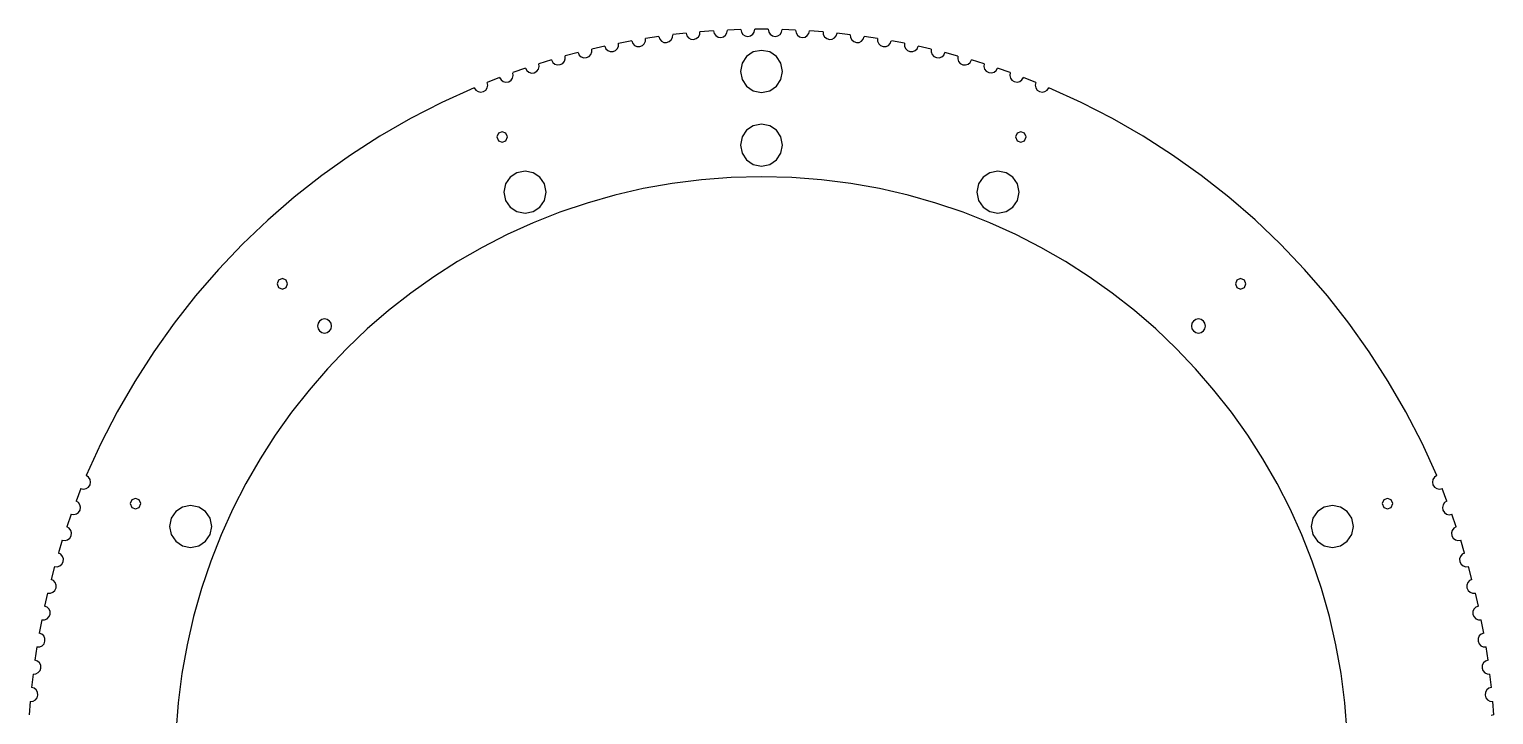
# Model space of a CAD drawing. Extents: x -411 to 127, y 1495 to 1925.
# Drawn here: x -410.3 to -201.7, y 1822.6 to 1920.3 of the extents above; entities that cross this region are included whole.
import ezdxf

# ---------------------------------------------------------------- set-up
doc = ezdxf.new("R2010")
doc.units = 0

msp = doc.modelspace()

# ---------------------------------------------------------------- linework, layer by layer
at = {"layer": 'Layer 1'}
for p, q in [((-322.54172, 1918.579041), (-322.52826, 1918.97501)), ((-320.641, 1919.26), (-322.52794, 1918.97558)), ((-320.641, 1919.26), (-320.511294, 1918.885822)), ((-320.511294, 1918.885822), (-320.257243, 1918.60003)), ((-319.144873, 1918.53138), (-318.858026, 1918.784242)), ((-318.858026, 1918.784242), (-318.686599, 1919.126043)), ((-318.686599, 1919.126043), (-318.65814, 1919.52104)), ((-316.762, 1919.74), (-318.65826, 1919.52634)), ((-316.762, 1919.74), (-316.646103, 1919.361563)), ((-316.646103, 1919.361563), (-316.402884, 1919.066785)), ((-316.402884, 1919.066785), (-316.067097, 1918.884319)), ((-316.067097, 1918.884319), (-315.6735, 1918.84282)), ((-315.6735, 1918.84282), (-315.294476, 1918.956783)), ((-315.294476, 1918.956783), (-314.998457, 1919.198498)), ((-314.998457, 1919.198498), (-314.814276, 1919.533351)), ((-314.814276, 1919.533351), (-314.77076, 1919.92673)), ((-312.868, 1920.07), (-314.77092, 1919.9274)), ((-312.868, 1920.07), (-312.766318, 1919.687553)), ((-312.766318, 1919.687553), (-312.534275, 1919.383945)), ((-312.534275, 1919.383945), (-312.205549, 1919.189094)), ((-312.205549, 1919.189094), (-311.81382, 1919.13292)), ((-311.81382, 1919.13292), (-311.430835, 1919.23258)), ((-311.430835, 1919.23258), (-311.126, 1919.463014)), ((-311.126, 1919.463014), (-310.929413, 1919.790706)), ((-310.929413, 1919.790706), (-310.87117, 1920.18214)), ((-308.964, 1920.25), (-310.87093, 1920.1787)), ((-308.964, 1920.25), (-308.876565, 1919.864112)), ((-308.876565, 1919.864112), (-308.656024, 1919.55213)), ((-308.656024, 1919.55213), (-308.334868, 1919.345193)), ((-308.334868, 1919.345193), (-307.94559, 1919.27444)), ((-307.94559, 1919.27444), (-307.559224, 1919.359707)), ((-307.559224, 1919.359707), (-307.24602, 1919.578506)), ((-307.24602, 1919.578506), (-307.037299, 1919.898513)), ((-307.037299, 1919.898513), (-306.96438, 1920.2874)), ((-305.057, 1920.29), (-306.96527, 1920.29)), ((-305.057, 1920.29), (-304.983987, 1919.90111)), ((-304.983987, 1919.90111), (-304.775283, 1919.581099)), ((-304.775283, 1919.581099), (-304.462137, 1919.362298)), ((-304.462137, 1919.362298), (-304.0758, 1919.27704)), ((-304.0758, 1919.27704), (-303.686511, 1919.347789)), ((-303.686511, 1919.347789), (-303.365344, 1919.554726)), ((-303.365344, 1919.554726), (-303.144802, 1919.86671)), ((-303.144802, 1919.86671), (-303.05739, 1920.2526)), ((-301.15, 1920.18), (-303.05693, 1920.2513)), ((-301.15, 1920.18), (-301.091777, 1919.788573)), ((-301.091777, 1919.788573), (-300.895186, 1919.460892)), ((-300.895186, 1919.460892), (-300.590342, 1919.230461)), ((-300.590342, 1919.230461), (-300.20736, 1919.13078)), ((-300.20736, 1919.13078), (-299.815638, 1919.186933)), ((-299.815638, 1919.186933), (-299.486924, 1919.381786)), ((-299.486924, 1919.381786), (-299.254883, 1919.685406)), ((-299.254883, 1919.685406), (-299.15318, 1920.06786)), ((-297.25, 1919.93), (-299.15293, 1920.0726)), ((-297.25, 1919.93), (-297.206498, 1919.536618)), ((-297.206498, 1919.536618), (-297.022318, 1919.20176)), ((-297.022318, 1919.20176), (-296.726293, 1918.960045)), ((-296.726293, 1918.960045), (-296.34726, 1918.84609)), ((-296.34726, 1918.84609), (-295.953665, 1918.887581)), ((-295.953665, 1918.887581), (-295.617876, 1919.070048)), ((-295.617876, 1919.070048), (-295.374654, 1919.36483)), ((-295.374654, 1919.36483), (-295.25876, 1919.74327)), ((-293.363, 1919.52), (-295.25925, 1919.73366)), ((-293.363, 1919.52), (-293.334534, 1919.125001)), ((-293.334534, 1919.125001), (-293.163102, 1918.783195)), ((-293.163102, 1918.783195), (-292.876257, 1918.530332)), ((-291.76391, 1918.598979), (-291.509854, 1918.884778)), ((-291.509854, 1918.884778), (-291.38012, 1919.25896)), ((-289.493, 1918.98), (-291.37993, 1919.26442)), ((-289.493, 1918.98), (-289.479554, 1918.584034)), ((-332.135, 1916.98), (-333.97823, 1916.48611)), ((-332.135, 1916.98), (-331.96419, 1916.62271)), ((-331.96419, 1916.62271), (-331.679735, 1916.367166)), ((-330.566704, 1916.423487), (-330.309973, 1916.706872)), ((-330.309973, 1916.706872), (-330.177887, 1917.06572)), ((-330.177887, 1917.06572), (-330.19382, 1917.46142)), ((-328.333, 1917.88), (-330.19341, 1917.45537)), ((-328.333, 1917.88), (-328.175436, 1917.516969)), ((-328.175436, 1917.516969), (-327.900739, 1917.251319)), ((-327.900739, 1917.251319), (-327.546652, 1917.107624)), ((-327.546652, 1917.107624), (-327.15092, 1917.11046)), ((-327.15092, 1917.11046), (-326.787062, 1917.26611)), ((-326.787062, 1917.26611), (-326.519976, 1917.539411)), ((-326.519976, 1917.539411), (-326.37443, 1917.892747)), ((-326.37443, 1917.892747), (-326.37519, 1918.2885)), ((-324.5, 1918.64), (-326.37498, 1918.28524)), ((-324.5, 1918.64), (-324.356515, 1918.270695)), ((-324.356515, 1918.270695), (-324.091958, 1917.994385)), ((-324.091958, 1917.994385), (-323.743224, 1917.837152)), ((-323.743224, 1917.837152), (-323.34721, 1917.82508)), ((-323.34721, 1917.82508), (-322.977412, 1917.967272)), ((-322.977412, 1917.967272), (-322.700176, 1918.23086)), ((-322.700176, 1918.23086), (-322.54172, 1918.579041)), ((-320.257243, 1918.60003), (-319.914717, 1918.430023)), ((-319.914717, 1918.430023), (-319.51959, 1918.4032)), ((-319.51959, 1918.4032), (-319.144873, 1918.53138)), ((-307.178746, 1917.054236), (-308.132327, 1916.411314)), ((-306.01101, 1917.28999), (-307.178746, 1917.054236)), ((-304.843272, 1917.054236), (-306.01101, 1917.28999)), ((-303.889686, 1916.411314), (-304.843272, 1917.054236)), ((-292.876257, 1918.530332), (-292.50155, 1918.40216)), ((-292.50155, 1918.40216), (-292.106428, 1918.42897)), ((-292.106428, 1918.42897), (-291.76391, 1918.598979)), ((-289.479554, 1918.584034), (-289.3211, 1918.235851)), ((-289.3211, 1918.235851), (-289.043861, 1917.972263)), ((-289.043861, 1917.972263), (-288.67406, 1917.83008)), ((-288.67406, 1917.83008), (-288.278043, 1917.842138)), ((-288.278043, 1917.842138), (-287.929305, 1917.999369)), ((-287.929305, 1917.999369), (-287.664747, 1918.275683)), ((-287.664747, 1918.275683), (-287.52127, 1918.64499)), ((-285.646, 1918.29), (-287.52098, 1918.64476)), ((-285.646, 1918.29), (-285.646756, 1917.894248)), ((-285.646756, 1917.894248), (-285.50121, 1917.540915)), ((-285.50121, 1917.540915), (-285.234126, 1917.267614)), ((-285.234126, 1917.267614), (-284.87027, 1917.11196)), ((-284.87027, 1917.11196), (-284.474527, 1917.109124)), ((-284.474527, 1917.109124), (-284.120436, 1917.252819)), ((-284.120436, 1917.252819), (-283.845742, 1917.518469)), ((-283.845742, 1917.518469), (-283.68819, 1917.8815)), ((-281.828, 1917.46), (-283.68842, 1917.88463)), ((-281.828, 1917.46), (-281.843929, 1917.0643)), ((-281.843929, 1917.0643), (-281.711845, 1916.705453)), ((-281.711845, 1916.705453), (-281.455119, 1916.422067)), ((-280.342091, 1916.365746), (-280.057638, 1916.62129)), ((-280.057638, 1916.62129), (-279.88683, 1916.97858)), ((-278.044, 1916.48), (-279.88724, 1916.97389)), ((-339.623, 1914.74), (-341.42418, 1914.10974)), ((-339.623, 1914.74), (-339.425931, 1914.396551)), ((-338.017605, 1914.302395), (-337.782775, 1914.60412)), ((-337.782775, 1914.60412), (-337.677845, 1914.971778)), ((-335.9, 1915.93), (-337.72347, 1915.36753)), ((-337.677845, 1914.971778), (-337.72324, 1915.36514)), ((-335.9, 1915.93), (-335.715868, 1915.57953)), ((-335.715868, 1915.57953), (-335.422066, 1915.334959)), ((-335.422066, 1915.334959), (-335.058119, 1915.218006)), ((-335.058119, 1915.218006), (-334.66355, 1915.25039)), ((-334.66355, 1915.25039), (-334.312222, 1915.432892)), ((-334.312222, 1915.432892), (-334.066281, 1915.72555)), ((-334.066281, 1915.72555), (-333.947632, 1916.088948)), ((-333.947632, 1916.088948), (-333.97818, 1916.48367)), ((-331.679735, 1916.367166), (-331.32034, 1916.236582)), ((-331.32034, 1916.236582), (-330.92471, 1916.25417)), ((-330.92471, 1916.25417), (-330.566704, 1916.423487)), ((-308.775248, 1915.457732), (-309.011, 1914.29)), ((-308.132327, 1916.411314), (-308.775248, 1915.457732)), ((-303.24676, 1915.457732), (-303.889686, 1916.411314)), ((-303.011, 1914.29), (-303.24676, 1915.457732)), ((-281.455119, 1916.422067), (-281.09712, 1916.25275)), ((-281.09712, 1916.25275), (-280.701486, 1916.235162)), ((-280.701486, 1916.235162), (-280.342091, 1916.365746)), ((-278.044, 1916.48), (-278.074545, 1916.085278)), ((-278.074545, 1916.085278), (-277.9559, 1915.72188)), ((-277.9559, 1915.72188), (-277.709965, 1915.429222)), ((-277.709965, 1915.429222), (-277.35864, 1915.24672)), ((-277.35864, 1915.24672), (-276.964063, 1915.214336)), ((-276.964063, 1915.214336), (-276.600116, 1915.331289)), ((-276.600116, 1915.331289), (-276.306319, 1915.57586)), ((-276.306319, 1915.57586), (-276.12219, 1915.92633)), ((-274.298, 1915.37), (-276.12147, 1915.93247)), ((-274.298, 1915.37), (-274.343386, 1914.976642)), ((-274.343386, 1914.976642), (-274.238455, 1914.608985)), ((-274.238455, 1914.608985), (-274.003624, 1914.30726)), ((-272.595288, 1914.401421), (-272.39822, 1914.74487)), ((-270.597, 1914.11), (-272.39816, 1914.74026)), ((-343.299, 1913.41), (-345.07535, 1912.71284)), ((-345.000723, 1912.326544), (-345.07526, 1912.71536)), ((-343.299, 1913.41), (-343.089141, 1913.074391)), ((-343.089141, 1913.074391), (-342.777905, 1912.852555)), ((-342.777905, 1912.852555), (-342.406301, 1912.763184)), ((-342.406301, 1912.763184), (-342.01534, 1912.82497)), ((-342.01534, 1912.82497), (-341.678688, 1913.033161)), ((-341.678688, 1913.033161), (-341.45531, 1913.343295)), ((-341.45531, 1913.343295), (-341.364097, 1913.714457)), ((-341.364097, 1913.714457), (-341.42394, 1914.10573)), ((-339.425931, 1914.396551), (-339.123184, 1914.163045)), ((-339.123184, 1914.163045), (-338.755072, 1914.059724)), ((-338.755072, 1914.059724), (-338.36191, 1914.10683)), ((-338.36191, 1914.10683), (-338.017605, 1914.302395)), ((-309.011, 1914.29), (-308.775248, 1913.122266)), ((-308.775248, 1913.122266), (-308.132328, 1912.168681)), ((-303.889686, 1912.168681), (-303.24676, 1913.122266)), ((-303.24676, 1913.122266), (-303.011, 1914.29)), ((-303.011, 1914.29), (-303.011, 1914.29)), ((-274.003624, 1914.30726), (-273.65931, 1914.1117)), ((-273.65931, 1914.1117), (-273.266155, 1914.064594)), ((-273.266155, 1914.064594), (-272.89804, 1914.167915)), ((-272.89804, 1914.167915), (-272.595288, 1914.401421)), ((-270.597, 1914.11), (-270.656849, 1913.718728)), ((-270.656849, 1913.718728), (-270.565639, 1913.347569)), ((-270.565639, 1913.347569), (-270.342262, 1913.037435)), ((-270.342262, 1913.037435), (-270.00561, 1912.82924)), ((-270.00561, 1912.82924), (-269.614644, 1912.767453)), ((-269.614644, 1912.767453), (-269.24304, 1912.856821)), ((-269.24304, 1912.856821), (-268.931803, 1913.078657)), ((-268.931803, 1913.078657), (-268.72194, 1913.41427)), ((-266.946, 1912.72), (-268.72234, 1913.41716)), ((-266.946, 1912.72), (-267.020542, 1912.331184)), ((-346.923, 1911.95), (-351.52493, 1909.859281)), ((-346.923, 1911.95), (-346.700778, 1911.622352)), ((-346.700778, 1911.622352), (-346.381443, 1911.412215)), ((-346.381443, 1911.412215), (-346.006693, 1911.336748)), ((-346.006693, 1911.336748), (-345.61823, 1911.41311)), ((-345.61823, 1911.41311), (-345.289556, 1911.6338)), ((-345.289556, 1911.6338), (-345.077937, 1911.952151)), ((-345.077937, 1911.952151), (-345.000723, 1912.326544)), ((-308.132328, 1912.168681), (-307.178746, 1911.525755)), ((-307.178746, 1911.525755), (-306.01101, 1911.29)), ((-306.01101, 1911.29), (-304.843272, 1911.525755)), ((-304.843272, 1911.525755), (-303.889686, 1912.168681)), ((-267.020542, 1912.331184), (-266.943329, 1911.956791)), ((-266.943329, 1911.956791), (-266.731706, 1911.63844)), ((-266.731706, 1911.63844), (-266.40302, 1911.41775)), ((-266.40302, 1911.41775), (-266.014554, 1911.341387)), ((-266.014554, 1911.341387), (-265.639808, 1911.416851)), ((-265.639808, 1911.416851), (-265.320475, 1911.626987)), ((-265.320475, 1911.626987), (-265.09825, 1911.95464)), ((-260.49587, 1909.865181), (-265.0978, 1911.9559)), ((-351.52493, 1909.859281), (-356.002061, 1907.558533)), ((-256.018739, 1907.564433), (-260.49587, 1909.865181)), ((-356.002061, 1907.558533), (-360.348306, 1905.053843)), ((-307.178746, 1906.554245), (-308.132327, 1905.911319)), ((-306.01101, 1906.79), (-307.178746, 1906.554245)), ((-304.843272, 1906.554245), (-306.01101, 1906.79)), ((-303.889686, 1905.911319), (-304.843272, 1906.554245)), ((-251.672495, 1905.059743), (-256.018739, 1907.564433)), ((-360.348306, 1905.053843), (-364.557577, 1902.351298)), ((-343.470332, 1905.480329), (-343.69, 1904.95)), ((-343.69, 1904.95), (-343.470332, 1904.419671)), ((-342.94, 1905.7), (-343.470332, 1905.480329)), ((-343.470332, 1904.419671), (-342.94, 1904.2)), ((-342.409671, 1905.480329), (-342.94, 1905.7)), ((-342.94, 1904.2), (-342.409671, 1904.419671)), ((-342.19, 1904.95), (-342.409671, 1905.480329)), ((-342.409671, 1904.419671), (-342.19, 1904.95)), ((-342.19, 1904.95), (-342.19, 1904.95)), ((-308.775248, 1904.957734), (-309.011, 1903.79)), ((-308.132327, 1905.911319), (-308.775248, 1904.957734)), ((-303.24676, 1904.957734), (-303.889686, 1905.911319)), ((-303.011, 1903.79), (-303.24676, 1904.957734)), ((-269.611324, 1905.478474), (-269.832, 1904.95)), ((-269.832, 1904.95), (-269.611162, 1904.421526)), ((-269.082, 1905.69713), (-269.611324, 1905.478474)), ((-269.611162, 1904.421526), (-269.082, 1904.20287)), ((-268.552841, 1905.478474), (-269.082, 1905.69713)), ((-269.082, 1904.20287), (-268.552676, 1904.421526)), ((-268.332, 1904.95), (-268.552841, 1905.478474)), ((-268.552676, 1904.421526), (-268.332, 1904.95)), ((-268.332, 1904.95), (-268.332, 1904.95)), ((-247.463225, 1902.357198), (-251.672495, 1905.059743)), ((-364.557577, 1902.351298), (-368.623785, 1899.456988)), ((-309.011, 1903.79), (-308.775248, 1902.622262)), ((-308.775248, 1902.622262), (-308.132328, 1901.668677)), ((-303.889686, 1901.668677), (-303.24676, 1902.622262)), ((-303.24676, 1902.622262), (-303.011, 1903.79)), ((-303.011, 1903.79), (-303.011, 1903.79)), ((-243.397018, 1899.462888), (-247.463225, 1902.357198)), ((-339.687, 1900.09), (-340.854738, 1899.854245)), ((-338.519265, 1899.854245), (-339.687, 1900.09)), ((-308.132328, 1901.668677), (-307.178746, 1901.025754)), ((-307.178746, 1901.025754), (-306.01101, 1900.79)), ((-306.01101, 1900.79), (-304.843272, 1901.025754)), ((-304.843272, 1901.025754), (-303.889686, 1901.668677)), ((-272.335, 1900.09), (-273.502738, 1899.854245)), ((-271.167265, 1899.854245), (-272.335, 1900.09)), ((-368.623785, 1899.456988), (-372.540844, 1896.376999)), ((-342.451246, 1898.257734), (-342.687, 1897.09)), ((-341.808323, 1899.211319), (-342.451246, 1898.257734)), ((-340.854738, 1899.854245), (-341.808323, 1899.211319)), ((-337.565685, 1899.211319), (-338.519265, 1899.854245)), ((-336.922762, 1898.257734), (-337.565685, 1899.211319)), ((-336.687, 1897.09), (-336.922762, 1898.257734)), ((-318.727232, 1898.327893), (-322.839169, 1897.593578)), ((-314.548394, 1898.858899), (-318.727232, 1898.327893)), ((-310.307901, 1899.18135), (-314.548394, 1898.858899)), ((-306.011, 1899.29), (-310.307901, 1899.18135)), ((-301.714099, 1899.18135), (-306.011, 1899.29)), ((-297.473606, 1898.858899), (-301.714099, 1899.18135)), ((-293.294768, 1898.327893), (-297.473606, 1898.858899)), ((-289.182831, 1897.593578), (-293.294768, 1898.327893)), ((-275.099246, 1898.257734), (-275.335, 1897.09)), ((-274.456322, 1899.211319), (-275.099246, 1898.257734)), ((-273.502738, 1899.854245), (-274.456322, 1899.211319)), ((-270.213685, 1899.211319), (-271.167265, 1899.854245)), ((-269.570763, 1898.257734), (-270.213685, 1899.211319)), ((-269.335, 1897.09), (-269.570763, 1898.257734)), ((-239.479961, 1896.382899), (-243.397018, 1899.462888)), ((-372.540844, 1896.376999), (-376.302666, 1893.11742)), ((-342.687, 1897.09), (-342.451246, 1895.922262)), ((-342.451246, 1895.922262), (-341.808323, 1894.968676)), ((-337.565685, 1894.968676), (-336.922762, 1895.922262)), ((-336.922762, 1895.922262), (-336.687, 1897.09)), ((-336.687, 1897.09), (-336.687, 1897.09)), ((-326.878959, 1896.6612), (-330.841354, 1895.536007)), ((-322.839169, 1897.593578), (-326.878959, 1896.6612)), ((-285.143041, 1896.6612), (-289.182831, 1897.593578)), ((-281.180646, 1895.536007), (-285.143041, 1896.6612)), ((-275.335, 1897.09), (-275.099246, 1895.922262)), ((-275.099246, 1895.922262), (-274.456322, 1894.968676)), ((-270.213685, 1894.968676), (-269.570763, 1895.922262)), ((-269.570763, 1895.922262), (-269.335, 1897.09)), ((-269.335, 1897.09), (-269.335, 1897.09)), ((-235.718142, 1893.12332), (-239.479961, 1896.382899)), ((-341.808323, 1894.968676), (-340.854738, 1894.32575)), ((-340.854738, 1894.32575), (-339.687, 1894.08999)), ((-339.687, 1894.08999), (-338.519265, 1894.32575)), ((-338.519265, 1894.32575), (-337.565685, 1894.968676)), ((-334.72111, 1894.223245), (-338.512978, 1892.728159)), ((-330.841354, 1895.536007), (-334.72111, 1894.223245)), ((-277.30089, 1894.223245), (-281.180646, 1895.536007)), ((-273.509022, 1892.728159), (-277.30089, 1894.223245)), ((-274.456322, 1894.968676), (-273.502738, 1894.32575)), ((-273.502738, 1894.32575), (-272.335, 1894.08999)), ((-272.335, 1894.08999), (-271.167265, 1894.32575)), ((-271.167265, 1894.32575), (-270.213685, 1894.968676)), ((-376.302666, 1893.11742), (-379.903163, 1889.684337)), ((-338.512978, 1892.728159), (-342.211713, 1891.055998)), ((-269.810287, 1891.055998), (-273.509022, 1892.728159)), ((-232.11765, 1889.690237), (-235.718142, 1893.12332)), ((-379.903163, 1889.684337), (-383.336246, 1886.08384)), ((-342.211713, 1891.055998), (-345.812069, 1889.212006)), ((-266.209931, 1889.212006), (-269.810287, 1891.055998)), ((-228.684572, 1886.08974), (-232.11765, 1889.690237)), ((-345.812069, 1889.212006), (-349.308798, 1887.20143)), ((-262.713202, 1887.20143), (-266.209931, 1889.212006)), ((-383.336246, 1886.08384), (-386.595829, 1882.322015)), ((-349.308798, 1887.20143), (-352.696654, 1885.029518)), ((-259.325346, 1885.029518), (-262.713202, 1887.20143)), ((-225.424995, 1882.327915), (-228.684572, 1886.08974)), ((-374.776335, 1884.560332), (-374.99601, 1884.03)), ((-374.99601, 1884.03), (-374.776335, 1883.499671)), ((-374.24601, 1884.78), (-374.776335, 1884.560332)), ((-374.776335, 1883.499671), (-374.24601, 1883.28)), ((-373.715672, 1884.560332), (-374.24601, 1884.78)), ((-374.24601, 1883.28), (-373.715672, 1883.499671)), ((-373.496, 1884.03), (-373.715672, 1884.560332)), ((-373.715672, 1883.499671), (-373.496, 1884.03)), ((-373.496, 1884.03), (-373.496, 1884.03)), ((-352.696654, 1885.029518), (-355.970392, 1882.701514)), ((-256.051608, 1882.701514), (-259.325346, 1885.029518)), ((-238.305333, 1884.560332), (-238.525, 1884.03)), ((-238.525, 1884.03), (-238.305333, 1883.499671)), ((-237.775, 1884.78), (-238.305333, 1884.560332)), ((-238.305333, 1883.499671), (-237.775, 1883.28)), ((-237.244671, 1884.560332), (-237.775, 1884.78)), ((-237.775, 1883.28), (-237.244671, 1883.499671)), ((-237.025, 1884.03), (-237.244671, 1884.560332)), ((-237.244671, 1883.499671), (-237.025, 1884.03)), ((-237.025, 1884.03), (-237.025, 1884.03)), ((-386.595829, 1882.322015), (-389.675824, 1878.40495)), ((-355.970392, 1882.701514), (-359.124764, 1880.222667)), ((-252.897236, 1880.222667), (-256.051608, 1882.701514)), ((-222.345009, 1878.41085), (-225.424995, 1882.327915)), ((-359.124764, 1880.222667), (-362.154524, 1877.598222)), ((-249.867476, 1877.598222), (-252.897236, 1880.222667)), ((-389.675824, 1878.40495), (-392.570142, 1874.338733)), ((-369.157121, 1878.408889), (-369.236, 1878.02)), ((-369.236, 1878.02), (-369.157099, 1877.631086)), ((-368.942751, 1878.726402), (-369.157121, 1878.408889)), ((-369.157099, 1877.631086), (-368.942712, 1877.313569)), ((-368.625011, 1878.94045), (-368.942751, 1878.726402)), ((-368.942712, 1877.313569), (-368.624965, 1877.099535)), ((-368.23602, 1879.01894), (-368.625011, 1878.94045)), ((-368.624965, 1877.099535), (-368.23598, 1877.02107)), ((-367.847035, 1878.940471), (-368.23602, 1879.01894)), ((-368.23598, 1877.02107), (-367.846993, 1877.099559)), ((-367.529288, 1878.726436), (-367.847035, 1878.940471)), ((-367.846993, 1877.099559), (-367.529252, 1877.313602)), ((-367.314901, 1878.408919), (-367.529288, 1878.726436)), ((-367.529252, 1877.313602), (-367.314881, 1877.631112)), ((-367.236, 1878.02), (-367.314901, 1878.408919)), ((-367.314881, 1877.631112), (-367.236, 1878.02)), ((-367.236, 1878.02), (-367.236, 1878.02)), ((-362.154524, 1877.598222), (-365.054425, 1874.833425)), ((-246.967575, 1874.833425), (-249.867476, 1877.598222)), ((-244.706416, 1878.409247), (-244.785, 1878.02)), ((-244.785, 1878.02), (-244.706416, 1877.630757)), ((-244.492109, 1878.727109), (-244.706416, 1878.409247)), ((-244.706416, 1877.630757), (-244.492109, 1877.312895)), ((-244.174247, 1878.941416), (-244.492109, 1878.727109)), ((-244.492109, 1877.312895), (-244.174247, 1877.098586)), ((-243.785, 1879.02), (-244.174247, 1878.941416)), ((-244.174247, 1877.098586), (-243.785, 1877.02)), ((-243.395753, 1878.941416), (-243.785, 1879.02)), ((-243.785, 1877.02), (-243.395753, 1877.098586)), ((-243.077891, 1878.727109), (-243.395753, 1878.941416)), ((-243.395753, 1877.098586), (-243.077891, 1877.312895)), ((-242.863584, 1878.409247), (-243.077891, 1878.727109)), ((-243.077891, 1877.312895), (-242.863584, 1877.630757)), ((-242.785, 1878.02), (-242.863584, 1878.409247)), ((-242.863584, 1877.630757), (-242.785, 1878.02)), ((-242.785, 1878.02), (-242.785, 1878.02)), ((-219.4507, 1874.344633), (-222.345009, 1878.41085)), ((-392.570142, 1874.338733), (-395.272697, 1870.129452)), ((-365.054425, 1874.833425), (-367.819222, 1871.933524)), ((-244.202778, 1871.933524), (-246.967575, 1874.833425)), ((-216.748157, 1870.135352), (-219.4507, 1874.344633)), ((-367.819222, 1871.933524), (-370.443667, 1868.903764)), ((-241.578333, 1868.903764), (-244.202778, 1871.933524)), ((-395.272697, 1870.129452), (-397.7774, 1865.783194)), ((-370.443667, 1868.903764), (-372.922514, 1865.749392)), ((-239.099486, 1865.749392), (-241.578333, 1868.903764)), ((-214.243467, 1865.789094), (-216.748157, 1870.135352)), ((-397.7774, 1865.783194), (-400.078163, 1861.306047)), ((-372.922514, 1865.749392), (-375.250518, 1862.475654)), ((-236.771482, 1862.475654), (-239.099486, 1865.749392)), ((-211.942719, 1861.311947), (-214.243467, 1865.789094)), ((-375.250518, 1862.475654), (-377.42243, 1859.087798)), ((-234.59957, 1859.087798), (-236.771482, 1862.475654)), ((-400.078163, 1861.306047), (-402.1689, 1856.7041)), ((-209.852, 1856.71), (-211.942719, 1861.311947)), ((-377.42243, 1859.087798), (-379.433006, 1855.591069)), ((-232.588994, 1855.591069), (-234.59957, 1859.087798)), ((-401.841058, 1856.485493), (-402.16865, 1856.70773)), ((-401.630956, 1856.166168), (-401.841058, 1856.485493)), ((-401.555504, 1855.791443), (-401.630956, 1856.166168)), ((-210.389684, 1856.168437), (-210.465126, 1855.793713)), ((-210.179592, 1856.487763), (-210.389684, 1856.168437)), ((-209.852, 1856.71), (-210.179592, 1856.487763)), ((-402.934, 1854.86), (-403.63117, 1853.08365)), ((-402.934, 1854.86), (-402.545208, 1854.785497)), ((-402.545208, 1854.785497), (-402.17085, 1854.862735)), ((-402.17085, 1854.862735), (-401.852532, 1855.074357)), ((-401.852532, 1855.074357), (-401.63186, 1855.40301)), ((-401.63186, 1855.40301), (-401.555504, 1855.791443)), ((-379.433006, 1855.591069), (-381.276998, 1851.990713)), ((-230.745002, 1851.990713), (-232.588994, 1855.591069)), ((-210.465126, 1855.793713), (-210.38877, 1855.40528)), ((-210.38877, 1855.40528), (-210.168101, 1855.076623)), ((-210.168101, 1855.076623), (-209.849779, 1854.865001)), ((-209.849779, 1854.865001), (-209.475415, 1854.787766)), ((-209.475415, 1854.787766), (-209.08662, 1854.86227)), ((-208.39, 1853.08), (-209.08718, 1854.85635)), ((-403.295617, 1852.875221), (-403.63127, 1853.08506)), ((-403.073733, 1852.563975), (-403.295617, 1852.875221)), ((-402.984325, 1852.192339), (-403.073733, 1852.563975)), ((-403.0461, 1851.80133), (-402.984325, 1852.192339)), ((-395.695334, 1853.250329), (-395.91501, 1852.72)), ((-395.91501, 1852.72), (-395.695334, 1852.189671)), ((-395.165, 1853.47), (-395.695334, 1853.250329)), ((-395.695334, 1852.189671), (-395.165, 1851.97)), ((-394.634671, 1853.250329), (-395.165, 1853.47)), ((-395.165, 1851.97), (-394.634671, 1852.189671)), ((-394.415, 1852.72), (-394.634671, 1853.250329)), ((-394.634671, 1852.189671), (-394.415, 1852.72)), ((-394.415, 1852.72), (-394.415, 1852.72)), ((-388.479734, 1852.234245), (-389.433319, 1851.591319)), ((-387.312, 1852.47), (-388.479734, 1852.234245)), ((-386.144262, 1852.234245), (-387.312, 1852.47)), ((-385.190677, 1851.591319), (-386.144262, 1852.234245)), ((-381.276998, 1851.990713), (-382.949159, 1848.291978)), ((-229.072841, 1848.291978), (-230.745002, 1851.990713)), ((-225.876768, 1852.234245), (-226.830353, 1851.591319)), ((-224.70903, 1852.47), (-225.876768, 1852.234245)), ((-223.541292, 1852.234245), (-224.70903, 1852.47)), ((-222.587704, 1851.591319), (-223.541292, 1852.234245)), ((-217.386344, 1853.250329), (-217.606, 1852.72)), ((-217.606, 1852.72), (-217.386344, 1852.189671)), ((-216.856, 1853.47), (-217.386344, 1853.250329)), ((-217.386344, 1852.189671), (-216.856, 1851.97)), ((-216.325682, 1853.250329), (-216.856, 1853.47)), ((-216.856, 1851.97), (-216.325682, 1852.189671)), ((-216.106, 1852.72), (-216.325682, 1853.250329)), ((-216.325682, 1852.189671), (-216.106, 1852.72)), ((-216.106, 1852.72), (-216.106, 1852.72)), ((-208.94735, 1852.55889), (-209.036689, 1852.187307)), ((-209.036689, 1852.187307), (-208.9749, 1851.79637)), ((-208.725561, 1852.870121), (-208.94735, 1852.55889)), ((-208.39, 1853.08), (-208.725561, 1852.870121)), ((-404.327, 1851.21), (-404.95726, 1849.40883)), ((-404.327, 1851.21), (-403.935702, 1851.150098)), ((-403.935702, 1851.150098), (-403.564503, 1851.241282)), ((-403.564503, 1851.241282), (-403.254327, 1851.464658)), ((-403.254327, 1851.464658), (-403.0461, 1851.80133)), ((-390.076245, 1850.637734), (-390.312, 1849.47)), ((-389.433319, 1851.591319), (-390.076245, 1850.637734)), ((-384.547754, 1850.637734), (-385.190677, 1851.591319)), ((-384.312, 1849.47), (-384.547754, 1850.637734)), ((-227.473276, 1850.637734), (-227.70903, 1849.47)), ((-226.830353, 1851.591319), (-227.473276, 1850.637734)), ((-221.944771, 1850.637734), (-222.587704, 1851.591319)), ((-221.709, 1849.47), (-221.944771, 1850.637734)), ((-208.9749, 1851.79637), (-208.766739, 1851.459755)), ((-208.766739, 1851.459755), (-208.456642, 1851.236385)), ((-208.456642, 1851.236385), (-208.085514, 1851.14515)), ((-208.085514, 1851.14515), (-207.69426, 1851.20494)), ((-207.064, 1849.41), (-207.69425, 1851.21117)), ((-404.614525, 1849.212652), (-404.95786, 1849.40977)), ((-404.822119, 1847.569694), (-404.520473, 1847.804515)), ((-404.381111, 1848.909912), (-404.614525, 1849.212652)), ((-404.520473, 1847.804515), (-404.32496, 1848.14877)), ((-404.277847, 1848.541852), (-404.381111, 1848.909912)), ((-404.32496, 1848.14877), (-404.277847, 1848.541852)), ((-390.312, 1849.47), (-390.076245, 1848.302266)), ((-390.076245, 1848.302266), (-389.433319, 1847.348681)), ((-385.190677, 1847.348681), (-384.547754, 1848.302266)), ((-384.547754, 1848.302266), (-384.312, 1849.47)), ((-382.949159, 1848.291978), (-384.444245, 1844.50011)), ((-384.312, 1849.47), (-384.312, 1849.47)), ((-227.577755, 1844.50011), (-229.072841, 1848.291978)), ((-227.70903, 1849.47), (-227.473276, 1848.302266)), ((-227.473276, 1848.302266), (-226.830353, 1847.348681)), ((-222.587704, 1847.348681), (-221.944771, 1848.302266)), ((-221.944771, 1848.302266), (-221.709, 1849.47)), ((-221.709, 1849.47), (-221.709, 1849.47)), ((-207.640392, 1848.91008), (-207.743548, 1848.542113)), ((-207.743548, 1848.542113), (-207.69642, 1848.14916)), ((-207.69642, 1848.14916), (-207.500997, 1847.805011)), ((-207.407146, 1849.212797), (-207.640392, 1848.91008)), ((-207.500997, 1847.805011), (-207.199496, 1847.570203)), ((-207.064, 1849.41), (-207.407146, 1849.212797)), ((-405.583, 1847.51), (-406.14547, 1845.68652)), ((-405.795022, 1845.497601), (-406.14534, 1845.68181)), ((-405.583, 1847.51), (-405.189695, 1847.464718)), ((-405.189695, 1847.464718), (-404.822119, 1847.569694)), ((-389.433319, 1847.348681), (-388.479734, 1846.705755)), ((-388.479734, 1846.705755), (-387.312, 1846.47)), ((-387.312, 1846.47), (-386.144262, 1846.705755)), ((-386.144262, 1846.705755), (-385.190677, 1847.348681)), ((-226.830353, 1847.348681), (-225.876768, 1846.705755)), ((-225.876768, 1846.705755), (-224.70903, 1846.47)), ((-224.70903, 1846.47), (-223.541292, 1846.705755)), ((-223.541292, 1846.705755), (-222.587704, 1847.348681)), ((-207.199496, 1847.570203), (-206.832073, 1847.46514)), ((-206.832073, 1847.46514), (-206.43888, 1847.51023)), ((-205.876, 1845.68), (-206.43847, 1847.50348)), ((-205.876, 1845.68), (-206.226488, 1845.495873)), ((-406.699, 1843.76), (-407.19289, 1841.91676)), ((-406.699, 1843.76), (-406.304371, 1843.729595)), ((-406.304371, 1843.729595), (-405.941094, 1843.848301)), ((-405.941094, 1843.848301), (-405.648547, 1844.094225)), ((-405.550579, 1845.203815), (-405.795022, 1845.497601)), ((-405.648547, 1844.094225), (-405.46611, 1844.44547)), ((-405.433709, 1844.839942), (-405.550579, 1845.203815)), ((-405.46611, 1844.44547), (-405.433709, 1844.839942)), ((-384.444245, 1844.50011), (-385.757007, 1840.620354)), ((-226.264993, 1840.620354), (-227.577755, 1844.50011)), ((-206.471081, 1845.20207), (-206.588056, 1844.838112)), ((-206.588056, 1844.838112), (-206.55569, 1844.44352)), ((-206.55569, 1844.44352), (-206.373166, 1844.092184)), ((-206.226488, 1845.495873), (-206.471081, 1845.20207)), ((-206.373166, 1844.092184), (-206.080485, 1843.846249)), ((-206.080485, 1843.846249), (-205.717064, 1843.727616)), ((-205.717064, 1843.727616), (-205.32232, 1843.75819)), ((-204.829, 1841.92), (-205.3229, 1843.76324)), ((-406.83558, 1841.75021), (-407.19258, 1841.92117)), ((-406.580289, 1841.465766), (-406.83558, 1841.75021)), ((-205.185785, 1841.748931), (-205.440901, 1841.464498)), ((-204.829, 1841.92), (-205.185785, 1841.748931)), ((-407.674, 1839.98), (-408.09863, 1838.11959)), ((-407.674, 1839.98), (-407.278486, 1839.964333)), ((-407.278486, 1839.964333), (-406.919867, 1840.096522)), ((-406.919867, 1840.096522), (-406.636688, 1840.353216)), ((-406.636688, 1840.353216), (-406.46749, 1840.71106)), ((-406.44987, 1841.106497), (-406.580289, 1841.465766)), ((-406.46749, 1840.71106), (-406.44987, 1841.106497)), ((-385.757007, 1840.620354), (-386.8822, 1836.657959)), ((-225.1398, 1836.657959), (-226.264993, 1840.620354)), ((-205.440901, 1841.464498), (-205.571212, 1841.105323)), ((-205.571212, 1841.105323), (-205.55358, 1840.71003)), ((-205.55358, 1840.71003), (-205.384472, 1840.352306)), ((-205.384472, 1840.352306), (-205.101436, 1840.095636)), ((-205.101436, 1840.095636), (-204.742982, 1839.963363)), ((-204.742982, 1839.963363), (-204.34762, 1839.97883)), ((-203.923, 1838.12), (-204.34765, 1839.98041)), ((-407.73529, 1837.960354), (-408.0985, 1838.11781)), ((-407.469483, 1837.685655), (-407.73529, 1837.960354)), ((-407.325681, 1837.331486), (-407.469483, 1837.685655)), ((-407.32849, 1836.93562), (-407.325681, 1837.331486)), ((-204.552019, 1837.687845), (-204.695826, 1837.333676)), ((-204.695826, 1837.333676), (-204.69302, 1836.93781)), ((-204.286207, 1837.962544), (-204.552019, 1837.687845)), ((-203.923, 1838.12), (-204.286207, 1837.962544)), ((-408.507, 1836.16), (-408.86177, 1834.28501)), ((-408.507, 1836.16), (-408.11113, 1836.159072)), ((-408.11113, 1836.159072), (-407.75765, 1836.304555)), ((-407.75765, 1836.304555), (-407.484217, 1836.571666)), ((-407.484217, 1836.571666), (-407.32849, 1836.93562)), ((-386.8822, 1836.657959), (-387.814578, 1832.618169)), ((-224.207422, 1832.618169), (-225.1398, 1836.657959)), ((-204.69302, 1836.93781), (-204.53728, 1836.573856)), ((-204.53728, 1836.573856), (-204.263846, 1836.306745)), ((-204.263846, 1836.306745), (-203.910367, 1836.161262)), ((-203.910367, 1836.161262), (-203.51449, 1836.16219)), ((-203.159, 1834.28), (-203.51377, 1836.15499)), ((-408.493201, 1834.137918), (-408.86199, 1834.28172)), ((-408.217356, 1833.873349), (-408.493201, 1834.137918)), ((-408.060449, 1833.52483), (-408.217356, 1833.873349)), ((-408.04847, 1833.12918), (-408.060449, 1833.52483)), ((-203.960312, 1833.523086), (-203.97227, 1833.12751)), ((-203.803468, 1833.87156), (-203.960312, 1833.523086)), ((-203.527707, 1834.136132), (-203.803468, 1833.87156)), ((-203.159, 1834.28), (-203.527707, 1834.136132)), ((-409.197, 1832.31), (-409.4814, 1830.42306)), ((-409.197, 1832.31), (-408.801417, 1832.323937)), ((-408.801417, 1832.323937), (-408.453674, 1832.482556)), ((-408.453674, 1832.482556), (-408.190461, 1832.759692)), ((-408.190461, 1832.759692), (-408.04847, 1833.12918)), ((-387.814578, 1832.618169), (-388.548893, 1828.506232)), ((-223.473107, 1828.506232), (-224.207422, 1832.618169)), ((-203.97227, 1833.12751), (-203.830355, 1832.758078)), ((-203.830355, 1832.758078), (-203.567216, 1832.480955)), ((-203.567216, 1832.480955), (-203.21954, 1832.322302)), ((-203.21954, 1832.322302), (-202.82401, 1832.30828)), ((-202.54, 1830.42), (-202.82439, 1832.30694)), ((-409.107046, 1830.292953), (-409.48094, 1830.42287)), ((-408.821521, 1830.03888), (-409.107046, 1830.292953)), ((-408.651701, 1829.696472), (-408.821521, 1830.03888)), ((-408.752989, 1828.927015), (-408.62492, 1829.30155)), ((-408.62492, 1829.30155), (-408.651701, 1829.696472)), ((-203.369361, 1829.693606), (-203.39614, 1829.29866)), ((-203.39614, 1829.29866), (-203.26803, 1828.924099)), ((-203.199505, 1830.036026), (-203.369361, 1829.693606)), ((-202.913931, 1830.290099), (-203.199505, 1830.036026)), ((-202.54, 1830.42), (-202.913931, 1830.290099)), ((-409.742, 1828.44), (-409.95565, 1826.54374)), ((-409.742, 1828.44), (-409.347211, 1828.468732)), ((-409.347211, 1828.468732), (-409.005646, 1828.64024)), ((-409.005646, 1828.64024), (-408.752989, 1828.927015)), ((-388.548893, 1828.506232), (-389.079899, 1824.327394)), ((-222.942101, 1824.327394), (-223.473107, 1828.506232)), ((-203.26803, 1828.924099), (-203.015336, 1828.637304)), ((-203.015336, 1828.637304), (-202.67374, 1828.465804)), ((-202.67374, 1828.465804), (-202.27892, 1828.43713)), ((-202.065, 1826.54), (-202.27865, 1828.43626)), ((-409.577719, 1826.42545), (-409.95628, 1826.54124)), ((-409.282816, 1826.182239), (-409.577719, 1826.42545)), ((-409.414535, 1824.777539), (-409.172727, 1825.07359)), ((-409.100258, 1825.846394), (-409.282816, 1826.182239)), ((-409.172727, 1825.07359), (-409.05873, 1825.4527)), ((-409.05873, 1825.4527), (-409.100258, 1825.846394)), ((-202.920962, 1825.845151), (-202.96249, 1825.45147)), ((-202.96249, 1825.45147), (-202.848497, 1825.07238)), ((-202.738415, 1826.180989), (-202.920962, 1825.845151)), ((-202.848497, 1825.07238), (-202.606709, 1824.776337)), ((-202.443533, 1826.4242), (-202.738415, 1826.180989)), ((-202.065, 1826.54), (-202.443533, 1826.4242)), ((-410.143, 1824.55), (-410.28561, 1822.64708)), ((-410.143, 1824.55), (-409.749508, 1824.593393)), ((-409.749508, 1824.593393), (-409.414535, 1824.777539)), ((-389.079899, 1824.327394), (-389.40235, 1820.086901)), ((-222.61965, 1820.086901), (-222.942101, 1824.327394)), ((-202.606709, 1824.776337), (-202.271761, 1824.592184)), ((-202.271761, 1824.592184), (-201.87829, 1824.54876)), ((-201.736, 1822.65), (-201.87864, 1824.55292)), ((-201.736, 1822.65), (-202.118587, 1822.54842))]:
    msp.add_line(p, q, dxfattribs=at)

doc.saveas('drawing.dxf')
